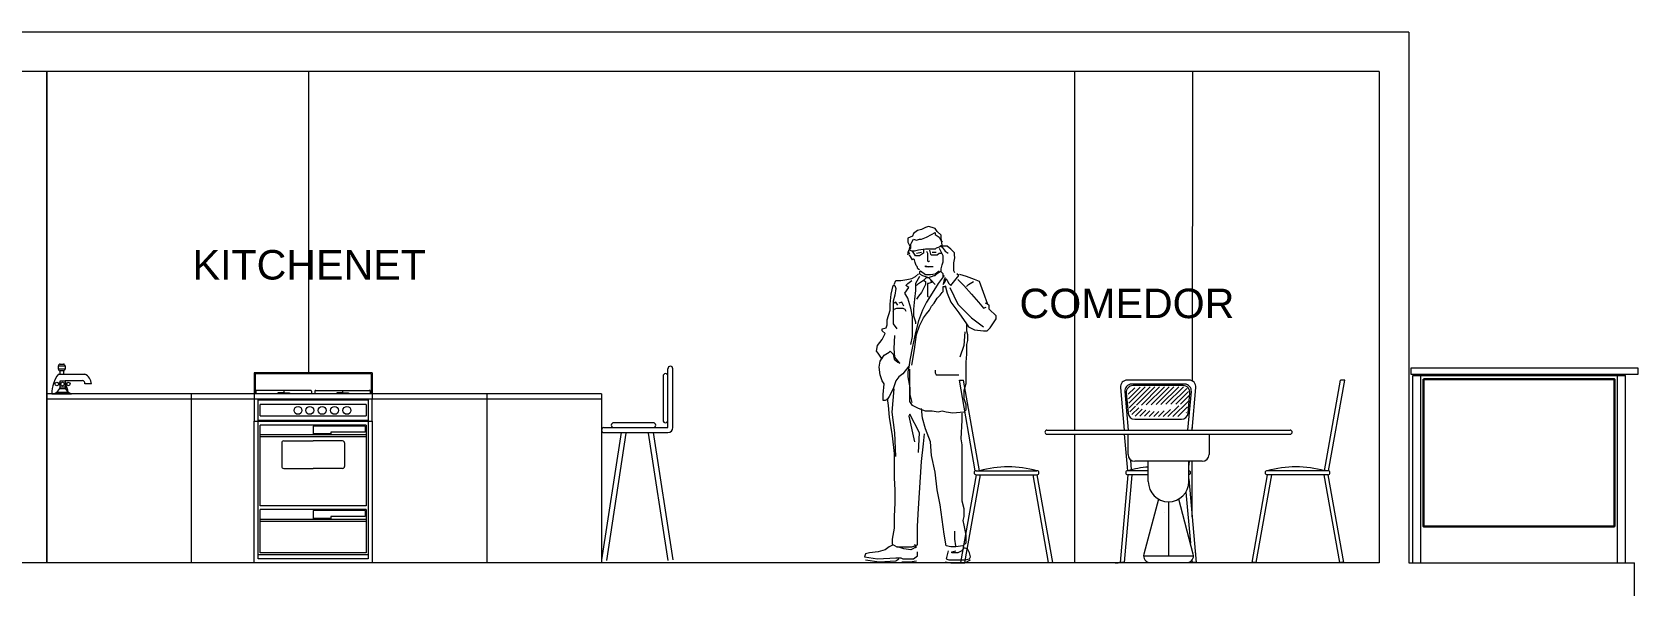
# Model space of a CAD drawing. Header units: metres. Extents: x -2 to 3328848, y -2 to 2725060.
# Drawn here: x 1663941.2 to 1664023, y 1363646.9 to 1363675.1 of the extents above; entities that cross this region are included whole.
import ezdxf

# ---------------------------------------------------------------- set-up
doc = ezdxf.new("R2010")
doc.units = ezdxf.units.M
doc.linetypes.add('0', pattern=[0])
doc.layers.get('0').update_dxf_attribs({"color": 253, "lineweight": 0})
for name, color, linetype, lineweight in [('CORTE123', 253, 'Continuous', 0), ('EFEC', 253, 'Continuous', 0), ('muebles', 253, 'Continuous', 0), ('THIET-BI', 253, 'Continuous', 0), ('ventanas', 253, 'Continuous', 30)]:
    doc.layers.add(name, color=color, linetype=linetype, lineweight=lineweight)
doc.styles.get("Standard").update_dxf_attribs({"font": 'arial.ttf'})

# ---------------------------------------------------------------- blocks, each defined once
blk = doc.blocks.new('12')
at = {"color": 0}
for p, q in [((195.106, 174.494), (195.137, 174.494)), ((195.224, 173.823), (195.106, 174.494)), ((195.255, 173.824), (195.137, 174.494)), ((196.806, 174.494), (196.348, 174.494)), ((197.809, 173.824), (197.927, 174.494)), ((197.839, 173.823), (197.958, 174.494)), ((197.958, 174.494), (197.927, 174.494)), ((196.298, 174.439), (196.325, 174.124)), ((196.331, 174.409), (196.355, 174.124)), ((196.341, 174.399), (196.355, 174.249)), ((196.355, 174.389), (196.404, 174.438)), ((196.357, 174.356), (196.443, 174.441)), ((196.36, 174.323), (196.481, 174.444)), ((196.362, 174.29), (196.518, 174.445)), ((196.773, 174.464), (196.38, 174.464)), ((196.762, 174.454), (196.391, 174.454)), ((196.417, 174.309), (196.553, 174.445)), ((196.453, 174.31), (196.588, 174.445)), ((196.489, 174.311), (196.624, 174.445)), ((196.526, 174.312), (196.659, 174.445)), ((196.562, 174.313), (196.694, 174.445)), ((196.598, 174.314), (196.73, 174.445)), ((196.634, 174.315), (196.765, 174.445)), ((196.671, 174.316), (196.789, 174.433)), ((196.707, 174.317), (196.801, 174.411)), ((196.743, 174.317), (196.805, 174.379)), ((196.798, 174.124), (196.823, 174.409)), ((196.799, 174.249), (196.812, 174.399)), ((196.828, 174.124), (196.855, 174.439)), ((196.337, 174.339), (196.347, 174.339)), ((196.339, 174.309), (196.349, 174.309)), ((196.367, 174.259), (196.409, 174.301)), ((196.382, 174.239), (196.433, 174.29)), ((196.407, 174.228), (196.458, 174.28)), ((196.441, 174.227), (196.486, 174.272)), ((196.476, 174.227), (196.515, 174.266)), ((196.51, 174.226), (196.547, 174.262)), ((196.545, 174.225), (196.582, 174.262)), ((196.579, 174.224), (196.622, 174.266)), ((196.614, 174.224), (196.668, 174.277)), ((196.65, 174.224), (196.73, 174.304)), ((196.686, 174.225), (196.801, 174.339)), ((196.722, 174.226), (196.794, 174.297)), ((196.784, 174.252), (196.787, 174.255)), ((196.804, 174.309), (196.814, 174.309)), ((196.807, 174.339), (196.817, 174.339)), ((195.754, 174.124), (197.554, 174.124)), ((196.404, 174.204), (196.749, 174.204)), ((195.754, 174.094), (197.554, 174.094)), ((196.352, 173.824), (196.328, 174.094)), ((196.354, 173.944), (196.354, 174.094)), ((196.954, 174.094), (196.954, 173.944)), ((196.381, 173.831), (196.375, 173.903)), ((196.904, 173.894), (196.404, 173.894)), ((196.504, 173.744), (196.504, 173.894)), ((196.804, 173.853), (196.808, 173.894)), ((196.804, 173.744), (196.804, 173.894)), ((195.23, 173.794), (195.115, 173.144)), ((195.26, 173.794), (195.145, 173.144)), ((195.23, 173.824), (195.68, 173.824)), ((195.23, 173.794), (195.68, 173.794)), ((195.649, 173.794), (195.764, 173.144)), ((195.68, 173.794), (195.794, 173.144)), ((196.352, 173.794), (196.295, 173.144)), ((196.382, 173.794), (196.325, 173.144)), ((196.504, 173.824), (196.352, 173.824)), ((196.504, 173.794), (196.352, 173.794)), ((196.804, 173.764), (196.858, 173.144)), ((197.384, 173.794), (197.27, 173.144)), ((197.415, 173.794), (197.3, 173.144)), ((197.834, 173.824), (197.384, 173.824)), ((197.834, 173.794), (197.384, 173.794)), ((197.804, 173.794), (197.919, 173.144)), ((197.834, 173.794), (197.949, 173.144)), ((196.783, 173.666), (196.816, 173.288)), ((196.58, 173.613), (196.471, 173.206)), ((196.654, 173.594), (196.654, 173.194)), ((196.837, 173.206), (196.729, 173.613)), ((196.468, 173.194), (196.841, 173.194)), ((196.827, 173.161), (196.828, 173.144)), ((195.115, 173.144), (195.145, 173.144)), ((195.764, 173.144), (195.794, 173.144)), ((196.325, 173.144), (196.295, 173.144)), ((196.519, 173.144), (196.789, 173.144)), ((196.858, 173.144), (196.828, 173.144)), ((197.3, 173.144), (197.27, 173.144)), ((197.949, 173.144), (197.919, 173.144))]:
    blk.add_line(p, q, dxfattribs=at)
for centre, radius, start, end in [((196.348, 174.444), 0.05, 90, 185), ((196.806, 174.444), 0.05, 355, 90), ((196.38, 174.414), 0.05, 90, 185), ((196.391, 174.404), 0.05, 90, 185), ((196.762, 174.404), 0.05, 355, 90), ((196.773, 174.414), 0.05, 355, 90), ((196.404, 174.254), 0.05, 185, 270), ((196.749, 174.254), 0.05, 270, 355), ((195.754, 174.109), 0.015, 90, 270), ((197.554, 174.109), 0.015, 270, 90), ((196.404, 173.944), 0.05, 180, 270), ((196.904, 173.944), 0.05, 270, 0), ((195.23, 173.809), 0.015, 90, 270), ((195.467, 173.089), 0.764, 73.8673, 106.1327), ((195.68, 173.809), 0.015, 270, 90), ((196.352, 173.809), 0.015, 90, 270), ((196.577, 172.995), 0.859, 94.8363, 105.1893), ((196.802, 173.809), 0.015, 270, 90), ((197.384, 173.809), 0.015, 90, 270), ((197.597, 173.089), 0.764, 73.8673, 106.1327), ((197.834, 173.809), 0.015, 270, 90), ((196.654, 173.744), 0.15, 180, 0), ((196.519, 173.194), 0.05, 165.0686, 270), ((196.789, 173.194), 0.05, 270, 14.9314)]:
    blk.add_arc(centre, radius, start, end, dxfattribs=at)
blk = doc.blocks.new('MESA COMEDOR')
at = {"layer": 'muebles', "xscale": 0.6487622765644119, "yscale": 0.6487622765644119, "zscale": 0.6487622765644119}
blk.add_blockref('12', (2080.9945, 1567.5594), dxfattribs=at)
blk = doc.blocks.new('A$C08403CEB')
at = {"layer": 'muebles'}
for p, q in [((2371.6, 0.7, -317.8), (2386.6, 0.7, -317.8)), ((2777.6, 0.7, -9.9), (2695.8, 0.7, -9.9)), ((2784.7, 51.1, -9.9), (2784, 46.2, -9.9))]:
    blk.add_line(p, q, dxfattribs=at)
at = {"layer": 'muebles', "elevation": -317.8}
blk.add_lwpolyline([(2436.9, 472.9), (2437, 473), (2437, 473.1)], dxfattribs=at)
at = {"layer": 'muebles', "elevation": -9.9}
blk.add_lwpolyline([(2624.4, 256.9), (2624.4, 256.9)], close=True, dxfattribs=at)
blk.add_lwpolyline([(2646.2, 233.2, 0.016599), (2647.7, 233.2)], format="xyb", dxfattribs=at)
at = {"layer": 'muebles', "xscale": 1070.35577015745, "yscale": 1070.35577015745, "zscale": 1070.35577015745}
blk.add_blockref('MESA COMEDOR', (-2361316.3, -1798077.6, -317.8), dxfattribs=at)
blk = doc.blocks.new('fwerfw')
at = {"linetype": 'ByBlock'}
for p, q in [((346.5807, 374.4739), (345.9807, 374.4739)), ((345.9807, 374.4739), (345.9807, 374.3669)), ((346.5807, 374.4739), (346.5807, 374.3669)), ((346.5757, 374.4689), (345.9857, 374.4689)), ((345.9857, 374.4689), (345.9857, 374.3669)), ((346.5757, 374.4689), (346.5757, 374.3669)), ((345.9807, 374.3669), (345.9807, 374.3399)), ((346.5807, 374.3669), (345.9807, 374.3669)), ((345.9807, 374.3399), (345.9807, 374.2279)), ((346.5807, 374.3399), (345.9807, 374.3399)), ((345.9897, 374.3799), (345.9897, 374.3669)), ((346.2667, 374.3849), (345.9947, 374.3849)), ((346.0007, 373.5279), (346.0007, 374.3399)), ((346.5607, 374.3349), (346.0007, 374.3349)), ((346.0107, 374.2549), (346.0107, 374.3129)), ((346.5507, 374.3129), (346.0107, 374.3129)), ((346.1007, 374.3719), (346.1007, 374.3669)), ((346.1307, 374.3719), (346.1007, 374.3719)), ((346.1307, 374.3849), (346.1307, 374.3669)), ((346.1307, 374.3719), (346.1607, 374.3719)), ((346.1607, 374.3719), (346.1607, 374.3669)), ((346.2717, 374.3799), (346.2717, 374.3669)), ((346.2897, 374.3799), (346.2897, 374.3669)), ((346.2947, 374.3849), (346.5667, 374.3849)), ((346.4307, 374.3719), (346.4007, 374.3719)), ((346.4007, 374.3719), (346.4007, 374.3669)), ((346.4307, 374.3849), (346.4307, 374.3669)), ((346.4307, 374.3719), (346.4607, 374.3719)), ((346.4607, 374.3719), (346.4607, 374.3669)), ((346.5507, 374.3129), (346.5507, 374.2549)), ((346.5607, 374.3399), (346.5607, 373.5279)), ((346.5717, 374.3799), (346.5717, 374.3669)), ((346.5807, 374.3669), (346.5807, 374.3399)), ((346.5807, 374.2279), (346.5807, 374.3399)), ((345.9807, 374.2279), (346.5807, 374.2279)), ((345.9807, 373.5079), (345.9807, 374.2279)), ((346.0007, 374.2329), (346.5607, 374.2329)), ((346.0107, 374.2549), (346.5507, 374.2549)), ((346.5807, 374.2279), (346.5807, 373.5079)), ((346.5507, 374.2079), (346.0107, 374.2079)), ((346.0107, 373.7979), (346.0107, 374.2079)), ((346.5507, 374.1579), (346.0107, 374.1579)), ((346.5507, 374.1479), (346.0107, 374.1479)), ((346.5457, 374.2029), (346.2807, 374.2029)), ((346.2807, 374.2029), (346.2807, 374.1629)), ((346.3707, 374.1629), (346.2807, 374.1629)), ((346.5457, 374.1729), (346.3707, 374.1729)), ((346.3707, 374.1729), (346.3707, 374.1629)), ((346.5457, 374.2029), (346.5457, 374.1729)), ((346.5507, 374.2079), (346.5507, 373.7979)), ((346.1207, 374.1179), (346.1207, 373.9979)), ((346.1307, 374.1279), (346.2807, 374.1279)), ((346.4307, 374.1279), (346.2807, 374.1279)), ((346.4407, 374.1179), (346.4407, 373.9979)), ((346.1307, 373.9879), (346.2807, 373.9879)), ((346.4307, 373.9879), (346.2807, 373.9879)), ((346.5507, 373.7979), (346.0107, 373.7979)), ((346.5507, 373.7779), (346.0107, 373.7779)), ((346.0107, 373.5579), (346.0107, 373.7779)), ((346.2807, 373.7729), (346.2807, 373.7329)), ((346.5457, 373.7729), (346.2807, 373.7729)), ((346.2807, 373.7729), (346.2807, 373.7329)), ((346.3707, 373.7429), (346.3707, 373.7329)), ((346.5457, 373.7429), (346.3707, 373.7429)), ((346.5457, 373.7729), (346.5457, 373.7429)), ((346.5507, 373.7779), (346.5507, 373.5579)), ((346.5507, 373.7279), (346.0107, 373.7279)), ((346.5507, 373.7179), (346.0107, 373.7179)), ((346.3707, 373.7329), (346.2807, 373.7329)), ((346.5807, 373.5079), (345.9807, 373.5079)), ((346.5607, 373.5479), (346.0007, 373.5479)), ((346.5607, 373.5279), (346.0007, 373.5279)), ((346.5507, 373.5579), (346.0107, 373.5579))]:
    blk.add_line(p, q, dxfattribs=at)
for centre in [(346.2037, 374.2829), (346.2637, 374.2829), (346.3267, 374.2829), (346.3897, 374.2829), (346.4527, 374.2829)]:
    blk.add_circle(centre, 0.02, dxfattribs=at)
for centre, radius, start, end in [((345.9947, 374.3799), 0.005, 90, 180), ((346.2667, 374.3799), 0.005, 0, 90), ((346.2947, 374.3799), 0.005, 90, 180), ((346.5667, 374.3799), 0.005, 0, 90), ((346.1307, 374.1179), 0.01, 90, 180), ((346.4307, 374.1179), 0.01, 0, 90), ((346.1307, 373.9979), 0.01, 180, 270), ((346.4307, 373.9979), 0.01, 270, 0)]:
    blk.add_arc(centre, radius, start, end, dxfattribs=at)
blk = doc.blocks.new('Faucet - Bathroom side')
at = {"linetype": 'Continuous'}
for p, q in [((-0.625, 4.25), (0.375, 4.25)), ((0.375, 3.75), (-0.625, 3.75)), ((-0.625, 3), (3.375, 3)), ((-0.375, 3), (-0.375, 3.5)), ((0.125, 3.5), (0.125, 3)), ((-1.625, 0), (-1.375, 0)), ((-1.375, 0), (1.375, 0)), ((-0.88366, 0.25), (0.88424, 0.25)), ((-0.375, 1.625), (-0.625, 1.625)), ((-0.375, 1.375), (-0.625, 1.375)), ((0.48078, 0.75), (-0.47286, 0.75)), ((2.875, 2), (0.375, 2)), ((0.375, 1.625), (0.625, 1.625)), ((0.375, 1.375), (0.625, 1.375)), ((4.375, 1.5), (3.375, 1.5))]:
    blk.add_line(p, q, dxfattribs=at)
for points in [[(-0.625, 3.75), (-0.625, 4.25)], [(-0.375, 4.5), (0.125, 4.5)], [(0.125, 3.5), (-0.375, 3.5)], [(0.375, 4.25), (0.375, 3.75)]]:
    blk.add_lwpolyline(points, dxfattribs=at)
blk.add_lwpolyline([(-0.375, 1), (-0.375, 2), (0.375, 2), (0.375, 1)], close=True, dxfattribs=at)
for centre in [(-0.875, 1.5), (0, 1.5), (0.875, 1.5)]:
    blk.add_circle(centre, 0.27951, dxfattribs=at)
for centre, radius, start, end in [((3.45929, -0.0281), 5.08436, 143.4467, 179.6834), ((-0.38253, 4.2575), 0.24259, 88.22243, 181.7776), ((-0.38253, 3.7424), 0.24259, 178.2224, 271.7776), ((0.13252, 4.2575), 0.24259, 358.2224, 91.77757), ((0.13252, 3.7424), 0.24259, 268.2224, 1.777565), ((2.70708, 1.4714), 1.66816, 0.9827695, 66.39737), ((-1.75, 1.375), 1.42522, 285.2551, 344.7449), ((1.75, 1.375), 1.42522, 195.2551, 254.7449), ((-2.49562, -0.286), 3.38273, 9.709485, 29.48735), ((2.96867, 1.5936), 0.41699, 347.0192, 102.9808)]:
    blk.add_arc(centre, radius, start, end, dxfattribs=at)
blk = doc.blocks.new('A$C5B027DEA')
at = {"color": 0}
for p, q in [((0.2546, 1.7264, -2.7285), (0.2286, 1.716, -2.7285)), ((0.2286, 1.716, -2.7285), (0.2286, 1.6952, -2.7285)), ((0.2494, 1.6952, -2.7285), (0.2598, 1.7108, -2.7285)), ((0.2598, 1.742, -2.7285), (0.2546, 1.7264, -2.7285)), ((0.2806, 1.7576, -2.7285), (0.2598, 1.742, -2.7285)), ((0.2598, 1.7108, -2.7285), (0.2754, 1.7056, -2.7285)), ((0.2754, 1.7056, -2.7285), (0.291, 1.7108, -2.7285)), ((0.3014, 1.7628, -2.7285), (0.2806, 1.7576, -2.7285)), ((0.291, 1.7108, -2.7285), (0.3014, 1.7108, -2.7285)), ((0.3222, 1.7732, -2.7285), (0.3014, 1.7628, -2.7285)), ((0.3014, 1.7108, -2.7285), (0.3274, 1.7212, -2.7285)), ((0.3378, 1.7784, -2.7285), (0.3222, 1.7732, -2.7285)), ((0.3274, 1.7212, -2.7285), (0.3534, 1.7368, -2.7285)), ((0.3586, 1.7732, -2.7285), (0.3378, 1.7784, -2.7285)), ((0.3534, 1.7368, -2.7285), (0.3741, 1.7472, -2.7285)), ((0.3741, 1.768, -2.7285), (0.3586, 1.7732, -2.7285)), ((0.3845, 1.7524, -2.7285), (0.3741, 1.768, -2.7285)), ((0.3741, 1.7472, -2.7285), (0.3741, 1.7368, -2.7285)), ((0.3741, 1.7368, -2.7285), (0.3793, 1.7316, -2.7285)), ((0.3793, 1.7316, -2.7285), (0.3949, 1.7212, -2.7285)), ((0.4053, 1.7316, -2.7285), (0.3845, 1.7524, -2.7285)), ((0.3949, 1.7212, -2.7285), (0.4001, 1.7108, -2.7285)), ((0.4001, 1.7108, -2.7285), (0.4105, 1.6952, -2.7285)), ((0.4053, 1.716, -2.7285), (0.4053, 1.7316, -2.7285)), ((0.4105, 1.6796, -2.7285), (0.4053, 1.716, -2.7285)), ((0.2286, 1.6952, -2.7285), (0.239, 1.6744, -2.7285)), ((0.2338, 1.6536, -2.7285), (0.2286, 1.6432, -2.7285)), ((0.2286, 1.6276, -2.7285), (0.2338, 1.6432, -2.7285)), ((0.2286, 1.6432, -2.7285), (0.2286, 1.6276, -2.7285)), ((0.239, 1.6744, -2.7285), (0.2338, 1.6536, -2.7285)), ((0.2338, 1.6536, -2.7285), (0.2442, 1.664, -2.7285)), ((0.2338, 1.6536, -2.7285), (0.239, 1.6588, -2.7285)), ((0.2338, 1.6432, -2.7285), (0.2338, 1.6536, -2.7285)), ((0.2338, 1.6432, -2.7285), (0.2338, 1.6536, -2.7285)), ((0.239, 1.6328, -2.7285), (0.2338, 1.6432, -2.7285)), ((0.2546, 1.6016, -2.7285), (0.2382, 1.6286, -2.7285)), ((0.239, 1.6588, -2.7285), (0.2442, 1.664, -2.7285)), ((0.2494, 1.6484, -2.7285), (0.239, 1.6536, -2.7285)), ((0.2442, 1.6848, -2.7285), (0.2494, 1.6952, -2.7285)), ((0.2442, 1.664, -2.7285), (0.2442, 1.6848, -2.7285)), ((0.265, 1.6484, -2.7285), (0.2494, 1.6484, -2.7285)), ((0.265, 1.6328, -2.7285), (0.2546, 1.6484, -2.7285)), ((0.2858, 1.6536, -2.7285), (0.265, 1.6484, -2.7285)), ((0.2702, 1.6224, -2.7285), (0.265, 1.6328, -2.7285)), ((0.291, 1.6224, -2.7285), (0.2702, 1.6224, -2.7285)), ((0.2754, 1.638, -2.7285), (0.3014, 1.6432, -2.7285)), ((0.3222, 1.6588, -2.7285), (0.2858, 1.6536, -2.7285)), ((0.3118, 1.638, -2.7285), (0.291, 1.6224, -2.7285)), ((0.3118, 1.6588, -2.7285), (0.3118, 1.6484, -2.7285)), ((0.3118, 1.6484, -2.7285), (0.3118, 1.638, -2.7285)), ((0.3274, 1.6588, -2.7285), (0.3222, 1.6588, -2.7285)), ((0.3378, 1.6588, -2.7285), (0.3274, 1.6588, -2.7285)), ((0.3274, 1.6484, -2.7285), (0.3326, 1.638, -2.7285)), ((0.3326, 1.638, -2.7285), (0.3326, 1.6276, -2.7285)), ((0.3326, 1.6276, -2.7285), (0.3326, 1.6224, -2.7285)), ((0.3326, 1.6224, -2.7285), (0.3326, 1.5964, -2.7285)), ((0.343, 1.6588, -2.7285), (0.3378, 1.6588, -2.7285)), ((0.3741, 1.6588, -2.7285), (0.343, 1.6588, -2.7285)), ((0.343, 1.6536, -2.7285), (0.3482, 1.6328, -2.7285)), ((0.3482, 1.6328, -2.7285), (0.3534, 1.6276, -2.7285)), ((0.3534, 1.6276, -2.7285), (0.3689, 1.6276, -2.7285)), ((0.3586, 1.6432, -2.7285), (0.3793, 1.6432, -2.7285)), ((0.3689, 1.6276, -2.7285), (0.3845, 1.6276, -2.7285)), ((0.3793, 1.664, -2.7285), (0.3741, 1.6588, -2.7285)), ((0.3949, 1.6692, -2.7285), (0.3793, 1.664, -2.7285)), ((0.3845, 1.6276, -2.7285), (0.3949, 1.638, -2.7285)), ((0.4001, 1.6744, -2.7285), (0.3949, 1.6692, -2.7285)), ((0.3949, 1.638, -2.7285), (0.4053, 1.638, -2.7285)), ((0.404, 1.6484, -2.7285), (0.397, 1.6612, -2.7285)), ((0.4105, 1.6796, -2.7285), (0.4001, 1.6744, -2.7285)), ((0.4001, 1.6744, -2.7285), (0.4105, 1.6692, -2.7285)), ((0.4105, 1.6744, -2.7285), (0.4001, 1.6744, -2.7285)), ((0.4157, 1.6224, -2.7285), (0.404, 1.6484, -2.7285)), ((0.4365, 1.6744, -2.7285), (0.4105, 1.6744, -2.7285)), ((0.4105, 1.6692, -2.7285), (0.4261, 1.6484, -2.7285)), ((0.4157, 1.6172, -2.7285), (0.4157, 1.6224, -2.7285)), ((0.4157, 1.6016, -2.7285), (0.4157, 1.6172, -2.7285)), ((0.4261, 1.6484, -2.7285), (0.4417, 1.638, -2.7285)), ((0.4573, 1.6588, -2.7285), (0.4365, 1.6744, -2.7285)), ((0.4763, 1.6388, -2.7285), (0.4573, 1.6588, -2.7285)), ((0.4763, 1.6284, -2.7285), (0.4763, 1.6388, -2.7285)), ((0.4781, 1.612, -2.7285), (0.4763, 1.6284, -2.7285)), ((0.2598, 1.6068, -2.7285), (0.2546, 1.6016, -2.7285)), ((0.265, 1.6016, -2.7285), (0.2598, 1.6068, -2.7285)), ((0.2684, 1.5871, -2.7285), (0.265, 1.6016, -2.7285)), ((0.273, 1.5723, -2.7285), (0.2684, 1.5871, -2.7285)), ((0.2782, 1.5671, -2.7285), (0.273, 1.5723, -2.7285)), ((0.2828, 1.5543, -2.7285), (0.2782, 1.5671, -2.7285)), ((0.291, 1.5496, -2.7285), (0.2828, 1.5543, -2.7285)), ((0.2962, 1.5444, -2.7285), (0.291, 1.5392, -2.7285)), ((0.291, 1.5392, -2.7285), (0.291, 1.5288, -2.7285)), ((0.2962, 1.5444, -2.7285), (0.3222, 1.5236, -2.7285)), ((0.3222, 1.5704, -2.7285), (0.3378, 1.5652, -2.7285)), ((0.3222, 1.5652, -2.7285), (0.3222, 1.5704, -2.7285)), ((0.3274, 1.5652, -2.7285), (0.3222, 1.5652, -2.7285)), ((0.343, 1.5652, -2.7285), (0.3274, 1.5652, -2.7285)), ((0.3326, 1.5964, -2.7285), (0.3378, 1.5912, -2.7285)), ((0.3378, 1.5912, -2.7285), (0.343, 1.5964, -2.7285)), ((0.3534, 1.5652, -2.7285), (0.343, 1.5652, -2.7285)), ((0.3637, 1.5652, -2.7285), (0.3534, 1.5652, -2.7285)), ((0.3741, 1.5288, -2.7285), (0.3949, 1.5444, -2.7285)), ((0.3741, 1.5184, -2.7285), (0.3897, 1.534, -2.7285)), ((0.3897, 1.534, -2.7285), (0.4053, 1.5444, -2.7285)), ((0.4053, 1.5548, -2.7285), (0.4105, 1.5756, -2.7285)), ((0.4053, 1.5392, -2.7285), (0.4053, 1.5548, -2.7285)), ((0.4157, 1.5288, -2.7285), (0.4053, 1.5392, -2.7285)), ((0.4105, 1.5756, -2.7285), (0.4157, 1.5912, -2.7285)), ((0.4157, 1.5912, -2.7285), (0.4157, 1.6016, -2.7285)), ((0.4729, 1.586, -2.7285), (0.4781, 1.612, -2.7285)), ((0.4729, 1.5652, -2.7285), (0.4729, 1.586, -2.7285)), ((0.4729, 1.5444, -2.7285), (0.4729, 1.5652, -2.7285)), ((0.4781, 1.534, -2.7285), (0.4729, 1.5444, -2.7285)), ((0.1403, 1.4196, -2.7285), (0.1507, 1.4664, -2.7285)), ((0.1507, 1.4664, -2.7285), (0.1611, 1.4664, -2.7285)), ((0.1559, 1.4716, -2.7285), (0.1663, 1.4924, -2.7285)), ((0.1611, 1.4664, -2.7285), (0.1663, 1.4508, -2.7285)), ((0.1663, 1.4508, -2.7285), (0.1611, 1.4144, -2.7285)), ((0.1663, 1.4924, -2.7285), (0.1923, 1.4924, -2.7285)), ((0.1923, 1.4924, -2.7285), (0.2234, 1.4976, -2.7285)), ((0.2131, 1.4248, -2.7285), (0.2338, 1.456, -2.7285)), ((0.2182, 1.4664, -2.7285), (0.2286, 1.4768, -2.7285)), ((0.2338, 1.456, -2.7285), (0.2182, 1.4664, -2.7285)), ((0.2234, 1.4976, -2.7285), (0.2494, 1.5028, -2.7285)), ((0.2286, 1.4768, -2.7285), (0.2494, 1.4924, -2.7285)), ((0.2494, 1.5028, -2.7285), (0.2702, 1.5132, -2.7285)), ((0.2702, 1.5132, -2.7285), (0.2858, 1.5288, -2.7285)), ((0.291, 1.5132, -2.7285), (0.2702, 1.4768, -2.7285)), ((0.2702, 1.4768, -2.7285), (0.2702, 1.4404, -2.7285)), ((0.2754, 1.4664, -2.7285), (0.2858, 1.4768, -2.7285)), ((0.2858, 1.4768, -2.7285), (0.3014, 1.4872, -2.7285)), ((0.291, 1.5288, -2.7285), (0.3066, 1.5184, -2.7285)), ((0.3014, 1.4872, -2.7285), (0.317, 1.4976, -2.7285)), ((0.3118, 1.4508, -2.7285), (0.3014, 1.43, -2.7285)), ((0.3066, 1.5184, -2.7285), (0.3222, 1.5132, -2.7285)), ((0.3118, 1.4924, -2.7285), (0.3222, 1.4872, -2.7285)), ((0.3222, 1.4716, -2.7285), (0.3118, 1.4508, -2.7285)), ((0.317, 1.4976, -2.7285), (0.3274, 1.508, -2.7285)), ((0.3222, 1.5236, -2.7285), (0.3482, 1.5236, -2.7285)), ((0.3222, 1.5132, -2.7285), (0.3378, 1.508, -2.7285)), ((0.3222, 1.4872, -2.7285), (0.3222, 1.4716, -2.7285)), ((0.3274, 1.508, -2.7285), (0.3378, 1.508, -2.7285)), ((0.3326, 1.4768, -2.7285), (0.3326, 1.4664, -2.7285)), ((0.3378, 1.4768, -2.7285), (0.3326, 1.4768, -2.7285)), ((0.3326, 1.4664, -2.7285), (0.3326, 1.4352, -2.7285)), ((0.3378, 1.508, -2.7285), (0.3534, 1.5132, -2.7285)), ((0.3378, 1.508, -2.7285), (0.343, 1.5028, -2.7285)), ((0.3534, 1.482, -2.7285), (0.3378, 1.4768, -2.7285)), ((0.343, 1.5028, -2.7285), (0.3534, 1.4924, -2.7285)), ((0.3482, 1.5236, -2.7285), (0.3741, 1.5288, -2.7285)), ((0.3482, 1.4976, -2.7285), (0.3534, 1.482, -2.7285)), ((0.3534, 1.5132, -2.7285), (0.3689, 1.5184, -2.7285)), ((0.3534, 1.4924, -2.7285), (0.3689, 1.4768, -2.7285)), ((0.3897, 1.4768, -2.7285), (0.3586, 1.4248, -2.7285)), ((0.3689, 1.5184, -2.7285), (0.3741, 1.5184, -2.7285)), ((0.3689, 1.4768, -2.7285), (0.3741, 1.4716, -2.7285)), ((0.4209, 1.5184, -2.7285), (0.3897, 1.4768, -2.7285)), ((0.4157, 1.508, -2.7285), (0.4157, 1.5288, -2.7285)), ((0.4209, 1.4976, -2.7285), (0.4157, 1.4716, -2.7285)), ((0.4157, 1.4716, -2.7285), (0.4261, 1.4872, -2.7285)), ((0.4157, 1.4612, -2.7285), (0.4261, 1.4612, -2.7285)), ((0.4157, 1.4508, -2.7285), (0.4157, 1.4612, -2.7285)), ((0.4157, 1.4352, -2.7285), (0.4157, 1.4508, -2.7285)), ((0.4261, 1.508, -2.7285), (0.4209, 1.4976, -2.7285)), ((0.4261, 1.4872, -2.7285), (0.4313, 1.5028, -2.7285)), ((0.4261, 1.4664, -2.7285), (0.4365, 1.4248, -2.7285)), ((0.4313, 1.5028, -2.7285), (0.4365, 1.4924, -2.7285)), ((0.4365, 1.4924, -2.7285), (0.4469, 1.4768, -2.7285)), ((0.4469, 1.4768, -2.7285), (0.4573, 1.4664, -2.7285)), ((0.4521, 1.456, -2.7285), (0.4937, 1.3676, -2.7285)), ((0.4573, 1.4664, -2.7285), (0.4781, 1.4924, -2.7285)), ((0.4781, 1.4924, -2.7285), (0.4989, 1.5184, -2.7285)), ((0.4989, 1.5184, -2.7285), (0.4885, 1.5288, -2.7285)), ((0.4937, 1.4976, -2.7285), (0.5248, 1.4664, -2.7285)), ((0.5404, 1.5132, -2.7285), (0.5041, 1.5236, -2.7285)), ((0.5248, 1.4664, -2.7285), (0.5664, 1.4196, -2.7285)), ((0.582, 1.4976, -2.7285), (0.5404, 1.5132, -2.7285)), ((0.5404, 1.4612, -2.7285), (0.5508, 1.4716, -2.7285)), ((0.5508, 1.4716, -2.7285), (0.5768, 1.4872, -2.7285)), ((0.608, 1.4872, -2.7285), (0.582, 1.4976, -2.7285)), ((0.6288, 1.43, -2.7285), (0.608, 1.4872, -2.7285)), ((0.1351, 1.3676, -2.7285), (0.1403, 1.4196, -2.7285)), ((0.1351, 1.3364, -2.7285), (0.1351, 1.3676, -2.7285)), ((0.1611, 1.4144, -2.7285), (0.1507, 1.3832, -2.7285)), ((0.1507, 1.3832, -2.7285), (0.1507, 1.2636, -2.7285)), ((0.1663, 1.378, -2.7285), (0.1559, 1.3728, -2.7285)), ((0.1767, 1.3624, -2.7285), (0.1663, 1.378, -2.7285)), ((0.1975, 1.378, -2.7285), (0.1819, 1.3728, -2.7285)), ((0.2079, 1.3572, -2.7285), (0.1975, 1.378, -2.7285)), ((0.2286, 1.3988, -2.7285), (0.2131, 1.4248, -2.7285)), ((0.2442, 1.3468, -2.7285), (0.2286, 1.3988, -2.7285)), ((0.265, 1.3936, -2.7285), (0.2598, 1.3416, -2.7285)), ((0.2702, 1.4404, -2.7285), (0.265, 1.3936, -2.7285)), ((0.2858, 1.4092, -2.7285), (0.2754, 1.3936, -2.7285)), ((0.3014, 1.43, -2.7285), (0.2858, 1.4092, -2.7285)), ((0.3274, 1.378, -2.7285), (0.3066, 1.3364, -2.7285)), ((0.3586, 1.4248, -2.7285), (0.3274, 1.378, -2.7285)), ((0.3326, 1.4352, -2.7285), (0.3326, 1.4092, -2.7285)), ((0.3326, 1.4092, -2.7285), (0.3378, 1.404, -2.7285)), ((0.3534, 1.3572, -2.7285), (0.3689, 1.3728, -2.7285)), ((0.3689, 1.3728, -2.7285), (0.3845, 1.3988, -2.7285)), ((0.3845, 1.3988, -2.7285), (0.4001, 1.4144, -2.7285)), ((0.4001, 1.4144, -2.7285), (0.4105, 1.43, -2.7285)), ((0.4105, 1.43, -2.7285), (0.4157, 1.4352, -2.7285)), ((0.4365, 1.4248, -2.7285), (0.4573, 1.378, -2.7285)), ((0.4573, 1.378, -2.7285), (0.4989, 1.3208, -2.7285)), ((0.4937, 1.3676, -2.7285), (0.5664, 1.2948, -2.7285)), ((0.5664, 1.4196, -2.7285), (0.6028, 1.378, -2.7285)), ((0.6028, 1.378, -2.7285), (0.6288, 1.3468, -2.7285)), ((0.6519, 1.3664, -2.7285), (0.6288, 1.43, -2.7285)), ((0.6599, 1.3624, -2.7285), (0.6392, 1.3728, -2.7285)), ((0.6599, 1.3416, -2.7285), (0.6599, 1.3624, -2.7285)), ((0.1195, 1.2844, -2.7285), (0.1351, 1.3364, -2.7285)), ((0.1195, 1.2584, -2.7285), (0.1195, 1.2844, -2.7285)), ((0.1507, 1.3312, -2.7285), (0.1559, 1.3416, -2.7285)), ((0.1559, 1.3416, -2.7285), (0.1715, 1.3468, -2.7285)), ((0.1715, 1.3468, -2.7285), (0.1871, 1.3468, -2.7285)), ((0.1871, 1.3468, -2.7285), (0.2027, 1.3468, -2.7285)), ((0.2027, 1.3468, -2.7285), (0.2131, 1.3416, -2.7285)), ((0.2131, 1.3416, -2.7285), (0.2182, 1.3312, -2.7285)), ((0.2546, 1.3, -2.7285), (0.2442, 1.3468, -2.7285)), ((0.2546, 1.2428, -2.7285), (0.2546, 1.3, -2.7285)), ((0.2598, 1.3416, -2.7285), (0.2598, 1.3052, -2.7285)), ((0.2598, 1.3052, -2.7285), (0.2702, 1.274, -2.7285)), ((0.2858, 1.2792, -2.7285), (0.2702, 1.2168, -2.7285)), ((0.3066, 1.3364, -2.7285), (0.2858, 1.2792, -2.7285)), ((0.291, 1.2532, -2.7285), (0.3118, 1.2948, -2.7285)), ((0.3118, 1.2948, -2.7285), (0.3274, 1.3156, -2.7285)), ((0.3274, 1.3156, -2.7285), (0.343, 1.3364, -2.7285)), ((0.343, 1.3364, -2.7285), (0.3534, 1.3572, -2.7285)), ((0.4989, 1.3208, -2.7285), (0.5404, 1.2636, -2.7285)), ((0.5664, 1.2948, -2.7285), (0.6288, 1.248, -2.7285)), ((0.6288, 1.3468, -2.7285), (0.6444, 1.352, -2.7285)), ((0.6963, 1.3052, -2.7285), (0.6599, 1.3416, -2.7285)), ((0.6651, 1.2428, -2.7285), (0.6963, 1.2896, -2.7285)), ((0.6963, 1.2896, -2.7285), (0.6963, 1.3052, -2.7285)), ((0.0935, 1.2376, -2.7285), (0.1143, 1.2428, -2.7285)), ((0.0935, 1.2272, -2.7285), (0.0935, 1.2376, -2.7285)), ((0.1091, 1.2116, -2.7285), (0.0935, 1.2272, -2.7285)), ((0.0935, 1.1804, -2.7285), (0.1091, 1.2116, -2.7285)), ((0.1143, 1.2428, -2.7285), (0.1195, 1.2584, -2.7285)), ((0.1507, 1.2636, -2.7285), (0.1715, 1.2376, -2.7285)), ((0.1559, 1.1336, -2.7285), (0.1611, 1.2012, -2.7285)), ((0.2442, 1.1544, -2.7285), (0.2546, 1.196, -2.7285)), ((0.2546, 1.196, -2.7285), (0.2546, 1.2428, -2.7285)), ((0.2702, 1.2168, -2.7285), (0.2546, 1.144, -2.7285)), ((0.265, 1.1284, -2.7285), (0.2754, 1.2064, -2.7285)), ((0.2702, 1.274, -2.7285), (0.2702, 1.2636, -2.7285)), ((0.2754, 1.2064, -2.7285), (0.291, 1.2532, -2.7285)), ((0.53, 1.222, -2.7285), (0.5248, 1.1492, -2.7285)), ((0.5404, 1.2636, -2.7285), (0.5404, 1.2272, -2.7285)), ((0.5404, 1.2636, -2.7285), (0.5508, 1.248, -2.7285)), ((0.5404, 1.2272, -2.7285), (0.5456, 1.2064, -2.7285)), ((0.5456, 1.2064, -2.7285), (0.5456, 1.1752, -2.7285)), ((0.5508, 1.248, -2.7285), (0.582, 1.2324, -2.7285)), ((0.582, 1.2324, -2.7285), (0.6288, 1.2272, -2.7285)), ((0.6288, 1.2272, -2.7285), (0.6496, 1.2272, -2.7285)), ((0.6496, 1.2272, -2.7285), (0.6651, 1.2428, -2.7285)), ((0.0624, 1.118, -2.7285), (0.0676, 1.1492, -2.7285)), ((0.0727, 1.1076, -2.7285), (0.0624, 1.118, -2.7285)), ((0.0676, 1.1492, -2.7285), (0.0935, 1.1804, -2.7285)), ((0.0935, 1.0764, -2.7285), (0.0727, 1.1076, -2.7285)), ((0.1039, 1.0972, -2.7285), (0.1299, 1.1128, -2.7285)), ((0.1299, 1.1128, -2.7285), (0.1351, 1.118, -2.7285)), ((0.1351, 1.118, -2.7285), (0.1507, 1.1024, -2.7285)), ((0.1611, 1.0868, -2.7285), (0.1559, 1.1336, -2.7285)), ((0.2546, 1.144, -2.7285), (0.239, 1.0712, -2.7285)), ((0.2494, 1.0452, -2.7285), (0.265, 1.1284, -2.7285)), ((0.5248, 1.1492, -2.7285), (0.5041, 1.0868, -2.7285)), ((0.5456, 1.1752, -2.7285), (0.5404, 1.1544, -2.7285)), ((0.5404, 1.1544, -2.7285), (0.5404, 1.1336, -2.7285)), ((0.5404, 1.1336, -2.7285), (0.5404, 1.1024, -2.7285)), ((0.0779, 1.0348, -2.7285), (0.0831, 1.066, -2.7285)), ((0.0831, 0.9932, -2.7285), (0.0779, 1.0348, -2.7285)), ((0.0831, 1.066, -2.7285), (0.1039, 1.0972, -2.7285)), ((0.1507, 1.1024, -2.7285), (0.1559, 1.0764, -2.7285)), ((0.1559, 1.0764, -2.7285), (0.1767, 1.0608, -2.7285)), ((0.1871, 1.0556, -2.7285), (0.1611, 1.0868, -2.7285)), ((0.1767, 1.0608, -2.7285), (0.1871, 1.0556, -2.7285)), ((0.2338, 1.04, -2.7285), (0.2027, 0.9984, -2.7285)), ((0.2338, 1.0348, -2.7285), (0.2286, 1.0088, -2.7285)), ((0.239, 1.0712, -2.7285), (0.2338, 1.0348, -2.7285)), ((0.239, 1.0036, -2.7285), (0.239, 1.0244, -2.7285)), ((0.5404, 1.1024, -2.7285), (0.5352, 1.0608, -2.7285)), ((0.5352, 1.0608, -2.7285), (0.5352, 1.0244, -2.7285)), ((0.5352, 1.0244, -2.7285), (0.5352, 0.988, -2.7285)), ((0.0935, 0.962, -2.7285), (0.0831, 0.9932, -2.7285)), ((0.1039, 0.9464, -2.7285), (0.0935, 0.962, -2.7285)), ((0.0987, 0.8892, -2.7285), (0.1039, 0.9464, -2.7285)), ((0.1663, 0.962, -2.7285), (0.1507, 0.9204, -2.7285)), ((0.1819, 0.9828, -2.7285), (0.1663, 0.962, -2.7285)), ((0.2027, 0.9984, -2.7285), (0.1819, 0.9828, -2.7285)), ((0.2286, 1.0088, -2.7285), (0.2286, 0.9828, -2.7285)), ((0.2286, 0.9828, -2.7285), (0.239, 0.9256, -2.7285)), ((0.239, 0.9672, -2.7285), (0.239, 1.0036, -2.7285)), ((0.239, 0.9308, -2.7285), (0.239, 0.9672, -2.7285)), ((0.3741, 1.0192, -2.7285), (0.3741, 1.0036, -2.7285)), ((0.3741, 1.0036, -2.7285), (0.3793, 0.9932, -2.7285)), ((0.3793, 0.9932, -2.7285), (0.3949, 0.9932, -2.7285)), ((0.3949, 0.9932, -2.7285), (0.4365, 0.9932, -2.7285)), ((0.4365, 0.9932, -2.7285), (0.4781, 0.9932, -2.7285)), ((0.4781, 0.9932, -2.7285), (0.4989, 0.9932, -2.7285)), ((0.5352, 0.9464, -2.7285), (0.5248, 0.91, -2.7285)), ((0.5352, 0.988, -2.7285), (0.5352, 0.9464, -2.7285)), ((0.0987, 0.858, -2.7285), (0.0987, 0.8892, -2.7285)), ((0.1091, 0.858, -2.7285), (0.0987, 0.858, -2.7285)), ((0.1195, 0.8632, -2.7285), (0.1091, 0.858, -2.7285)), ((0.1299, 0.8788, -2.7285), (0.1195, 0.8632, -2.7285)), ((0.1195, 0.8684, -2.7285), (0.1247, 0.832, -2.7285)), ((0.1507, 0.9204, -2.7285), (0.1299, 0.8788, -2.7285)), ((0.1455, 0.7956, -2.7285), (0.1559, 0.9204, -2.7285)), ((0.239, 0.8996, -2.7285), (0.239, 0.9308, -2.7285)), ((0.239, 0.9256, -2.7285), (0.239, 0.8892, -2.7285)), ((0.239, 0.8528, -2.7285), (0.239, 0.8996, -2.7285)), ((0.239, 0.8892, -2.7285), (0.2494, 0.8476, -2.7285)), ((0.2546, 0.832, -2.7285), (0.239, 0.8528, -2.7285)), ((0.5248, 0.91, -2.7285), (0.5248, 0.8684, -2.7285)), ((0.5248, 0.8684, -2.7285), (0.5352, 0.8372, -2.7285)), ((0.1247, 0.832, -2.7285), (0.1299, 0.7696, -2.7285)), ((0.1299, 0.7696, -2.7285), (0.1455, 0.6708, -2.7285)), ((0.1611, 0.6864, -2.7285), (0.1455, 0.7956, -2.7285)), ((0.239, 0.7852, -2.7285), (0.2338, 0.7748, -2.7285)), ((0.2338, 0.7748, -2.7285), (0.265, 0.6396, -2.7285)), ((0.291, 0.6864, -2.7285), (0.239, 0.7852, -2.7285)), ((0.2858, 0.8164, -2.7285), (0.2546, 0.832, -2.7285)), ((0.3222, 0.8008, -2.7285), (0.2858, 0.8164, -2.7285)), ((0.3066, 0.7644, -2.7285), (0.3014, 0.8164, -2.7285)), ((0.3586, 0.8008, -2.7285), (0.3222, 0.8008, -2.7285)), ((0.3897, 0.7956, -2.7285), (0.3586, 0.8008, -2.7285)), ((0.4105, 0.8008, -2.7285), (0.3897, 0.7956, -2.7285)), ((0.4313, 0.7956, -2.7285), (0.4105, 0.8008, -2.7285)), ((0.4677, 0.7904, -2.7285), (0.4313, 0.7956, -2.7285)), ((0.5248, 0.7956, -2.7285), (0.4677, 0.7904, -2.7285)), ((0.5144, 0.7904, -2.7285), (0.5144, 0.754, -2.7285)), ((0.5352, 0.806, -2.7285), (0.5248, 0.7956, -2.7285)), ((0.5352, 0.8372, -2.7285), (0.5352, 0.806, -2.7285)), ((0.1663, 0.5616, -2.7285), (0.1611, 0.6864, -2.7285)), ((0.2858, 0.5824, -2.7285), (0.291, 0.6864, -2.7285)), ((0.3222, 0.7072, -2.7285), (0.3066, 0.7644, -2.7285)), ((0.3118, 0.6292, -2.7285), (0.317, 0.6812, -2.7285)), ((0.3482, 0.6396, -2.7285), (0.3222, 0.7072, -2.7285)), ((0.5144, 0.754, -2.7285), (0.5092, 0.6552, -2.7285)), ((0.1455, 0.6708, -2.7285), (0.1559, 0.5772, -2.7285)), ((0.3014, 0.5356, -2.7285), (0.3118, 0.6292, -2.7285)), ((0.3534, 0.5668, -2.7285), (0.3482, 0.6396, -2.7285)), ((0.5092, 0.6552, -2.7285), (0.5144, 0.624, -2.7285)), ((0.5144, 0.624, -2.7285), (0.5144, 0.598, -2.7285)), ((0.5144, 0.598, -2.7285), (0.5144, 0.5564, -2.7285)), ((0.1559, 0.5772, -2.7285), (0.1559, 0.4472, -2.7285)), ((0.2962, 0.4524, -2.7285), (0.3014, 0.5356, -2.7285)), ((0.3741, 0.4784, -2.7285), (0.3534, 0.5668, -2.7285)), ((0.5144, 0.5564, -2.7285), (0.5144, 0.5148, -2.7285)), ((0.5144, 0.5148, -2.7285), (0.5144, 0.468, -2.7285)), ((0.1559, 0.4472, -2.7285), (0.1611, 0.3848, -2.7285)), ((0.291, 0.3692, -2.7285), (0.2962, 0.4524, -2.7285)), ((0.3845, 0.3848, -2.7285), (0.3741, 0.4784, -2.7285)), ((0.5144, 0.468, -2.7285), (0.5144, 0.4316, -2.7285)), ((0.5144, 0.4316, -2.7285), (0.5144, 0.364, -2.7285)), ((0.1611, 0.3848, -2.7285), (0.1611, 0.3172, -2.7285)), ((0.2858, 0.286, -2.7285), (0.291, 0.3692, -2.7285)), ((0.4001, 0.3068, -2.7285), (0.3845, 0.3848, -2.7285)), ((0.5144, 0.364, -2.7285), (0.5144, 0.3276, -2.7285)), ((0.1611, 0.3172, -2.7285), (0.1559, 0.2444, -2.7285)), ((0.2806, 0.1924, -2.7285), (0.2858, 0.286, -2.7285)), ((0.4105, 0.2288, -2.7285), (0.4001, 0.3068, -2.7285)), ((0.5144, 0.3276, -2.7285), (0.5248, 0.286, -2.7285)), ((0.5248, 0.286, -2.7285), (0.5248, 0.2444, -2.7285)), ((0.1559, 0.182, -2.7285), (0.1455, 0.1248, -2.7285)), ((0.1559, 0.2444, -2.7285), (0.1559, 0.182, -2.7285)), ((0.2806, 0.1248, -2.7285), (0.2806, 0.1924, -2.7285)), ((0.4209, 0.1508, -2.7285), (0.4105, 0.2288, -2.7285)), ((0.5248, 0.2444, -2.7285), (0.5196, 0.2236, -2.7285)), ((0.5196, 0.2236, -2.7285), (0.5248, 0.1976, -2.7285)), ((0.5248, 0.1976, -2.7285), (0.5352, 0.1456, -2.7285)), ((0.1507, 0.0936, -2.7285), (0.1299, 0.0832, -2.7285)), ((0.1455, 0.1248, -2.7285), (0.1455, 0.0988, -2.7285)), ((0.1455, 0.0988, -2.7285), (0.1715, 0.0832, -2.7285)), ((0.2494, 0.0832, -2.7285), (0.2806, 0.0936, -2.7285)), ((0.265, 0.0988, -2.7285), (0.2702, 0.078, -2.7285)), ((0.2806, 0.0936, -2.7285), (0.2806, 0.1248, -2.7285)), ((0.4313, 0.0884, -2.7285), (0.4209, 0.1508, -2.7285)), ((0.4573, 0.0832, -2.7285), (0.4313, 0.0884, -2.7285)), ((0.4781, 0.1248, -2.7285), (0.4781, 0.1664, -2.7285)), ((0.4833, 0.0884, -2.7285), (0.4781, 0.1248, -2.7285)), ((0.5196, 0.0884, -2.7285), (0.4833, 0.0832, -2.7285)), ((0.5352, 0.104, -2.7285), (0.5196, 0.0884, -2.7285)), ((0.5352, 0.1456, -2.7285), (0.5352, 0.104, -2.7285)), ((0.0052, 0.0468, -2.7285), (0, 0.0312, -2.7285)), ((0, 0.0312, -2.7285), (0.0676, 0.0208, -2.7285)), ((0.026, 0.052, -2.7285), (0.0052, 0.0468, -2.7285)), ((0.0052, 0.0156, -2.7285), (0.0779, 0.0052, -2.7285)), ((0.0727, 0.0572, -2.7285), (0.026, 0.052, -2.7285)), ((0.0676, 0.0208, -2.7285), (0.1663, 0.026, -2.7285)), ((0.1091, 0.0676, -2.7285), (0.0727, 0.0572, -2.7285)), ((0.0779, 0.0052, -2.7285), (0.1663, 0.0104, -2.7285)), ((0.1299, 0.0832, -2.7285), (0.1091, 0.0676, -2.7285)), ((0.1663, 0.026, -2.7285), (0.1923, 0.026, -2.7285)), ((0.1663, 0.0104, -2.7285), (0.1819, 0.0208, -2.7285)), ((0.1715, 0.0832, -2.7285), (0.1975, 0.0832, -2.7285)), ((0.2079, 0.0728, -2.7285), (0.1767, 0.0832, -2.7285)), ((0.1923, 0.026, -2.7285), (0.2027, 0.0208, -2.7285)), ((0.1975, 0.0832, -2.7285), (0.2494, 0.0832, -2.7285)), ((0.1975, 0.0052, -2.7285), (0.239, 0.0052, -2.7285)), ((0.2027, 0.0208, -2.7285), (0.2598, 0.0208, -2.7285)), ((0.2442, 0.0676, -2.7285), (0.2079, 0.0728, -2.7285)), ((0.239, 0.0052, -2.7285), (0.2754, 0.0104, -2.7285)), ((0.2754, 0.0832, -2.7285), (0.2442, 0.0676, -2.7285)), ((0.2598, 0.0208, -2.7285), (0.2806, 0.0364, -2.7285)), ((0.2702, 0.078, -2.7285), (0.2754, 0.0832, -2.7285)), ((0.2806, 0.0364, -2.7285), (0.2806, 0.0572, -2.7285)), ((0.4261, 0.0052, -2.7285), (0.4573, 0, -2.7285)), ((0.4365, 0.0416, -2.7285), (0.4313, 0.0208, -2.7285)), ((0.4313, 0.0208, -2.7285), (0.4469, 0.0156, -2.7285)), ((0.4417, 0.0624, -2.7285), (0.4365, 0.0416, -2.7285)), ((0.4469, 0.0156, -2.7285), (0.4729, 0.0156, -2.7285)), ((0.4833, 0.0832, -2.7285), (0.4573, 0.0832, -2.7285)), ((0.4625, 0.0572, -2.7285), (0.4833, 0.0624, -2.7285)), ((0.4625, 0.052, -2.7285), (0.4625, 0.0572, -2.7285)), ((0.4677, 0.052, -2.7285), (0.4625, 0.052, -2.7285)), ((0.4937, 0.052, -2.7285), (0.4677, 0.052, -2.7285)), ((0.4729, 0.0156, -2.7285), (0.5041, 0.0156, -2.7285)), ((0.5144, 0.0624, -2.7285), (0.4937, 0.052, -2.7285)), ((0.5041, 0.0156, -2.7285), (0.53, 0.0156, -2.7285)), ((0.5248, 0.078, -2.7285), (0.5144, 0.0624, -2.7285)), ((0.5456, 0.0728, -2.7285), (0.5248, 0.078, -2.7285)), ((0.53, 0.0156, -2.7285), (0.556, 0.0208, -2.7285)), ((0.53, 0, -2.7285), (0.5612, 0.0156, -2.7285)), ((0.556, 0.052, -2.7285), (0.5456, 0.0728, -2.7285)), ((0.5612, 0.0312, -2.7285), (0.556, 0.052, -2.7285)), ((0.556, 0.0208, -2.7285), (0.5612, 0.0312, -2.7285)), ((0.4573, 0, -2.7285), (0.53, 0, -2.7285))]:
    blk.add_line(p, q, dxfattribs=at)
blk = doc.blocks.new('PE-07')
blk.add_blockref('A$C5B027DEA', (-0.5041, -0.0156, 2.7285))

msp = doc.modelspace()

# ---------------------------------------------------------------- linework, layer by layer
for p, q in [((1664011.319, 1363675.098), (1664011.319, 1363648.098)), ((1663941.98, 1363673.098), (1663941.98, 1363648.098)), ((1664009.821, 1363673.098), (1664009.821, 1363648.098)), ((1664011.527, 1363648.098), (1664011.527, 1363657.617)), ((1664011.527, 1363657.617), (1664022.353, 1363657.617)), ((1664011.936, 1363648.098), (1664011.936, 1363657.617)), ((1664021.944, 1363648.098), (1664021.944, 1363657.617)), ((1664022.353, 1363648.098), (1664022.353, 1363657.617)), ((1664011.319, 1363648.098), (1664022.821, 1363648.098)), ((1664022.821, 1363646.098), (1664022.821, 1363648.098))]:
    msp.add_line(p, q)
at = {"linetype": '0', "ltscale": 0.004}
msp.add_line((1663955.321, 1363657.758), (1663955.321, 1363673.098), dxfattribs=at)
msp.add_lwpolyline([(1664011.44, 1363658.015), (1664022.988, 1363658.015), (1664022.988, 1363657.671), (1664011.44, 1363657.671)], close=True)
at = {"layer": 'CORTE123', "linetype": '0', "ltscale": 0.004}
for p, q in [((1664011.319, 1363675.098), (1663687.383, 1363675.098)), ((1663947.813, 1363673.098), (1663923.684, 1363673.098)), ((1663941.98, 1363648.098), (1663941.98, 1363673.098)), ((1664009.821, 1363673.098), (1663947.813, 1363673.098)), ((1663994.321, 1363654.84), (1663994.321, 1363673.098)), ((1664000.302, 1363657.342, -1.923), (1664000.321, 1363673.098)), ((1663994.321, 1363648.098), (1663994.321, 1363654.633)), ((1664000.298, 1363654.84, -2.228), (1664000.299, 1363654.978, -2.211)), ((1664000.293, 1363650.432, -2.766), (1664000.296, 1363653.258, -2.421)), ((1663947.813, 1363648.098), (1663923.684, 1363648.098)), ((1664009.821, 1363648.098), (1663947.813, 1363648.098)), ((1663994.321, 1363648.098), (1663994.321, 1363648.098))]:
    msp.add_line(p, q, dxfattribs=at)
at = {"layer": 'muebles'}
for p, q in [((1663973.351, 1363657.594), (1663973.351, 1363655.344)), ((1663973.601, 1363654.969), (1663973.601, 1363657.969)), ((1663973.601, 1363655.344), (1663973.601, 1363657.594)), ((1663973.851, 1363654.969), (1663973.851, 1363657.969)), ((1663952.536, 1363656.688), (1663941.98, 1363656.688)), ((1663964.376, 1363656.688), (1663958.536, 1363656.688)), ((1663964.376, 1363656.688), (1663964.376, 1363648.098)), ((1663970.216, 1363656.688), (1663964.376, 1363656.688)), ((1663970.216, 1363656.688), (1663970.216, 1363648.098)), ((1663952.536, 1363656.418), (1663941.98, 1363656.418)), ((1663964.376, 1363656.418), (1663958.536, 1363656.418)), ((1663970.216, 1363656.418), (1663964.376, 1363656.418)), ((1663972.851, 1363655.219), (1663970.842, 1363655.219)), ((1663970.342, 1363654.969), (1663973.601, 1363654.969)), ((1663970.342, 1363654.719), (1663973.601, 1363654.719)), ((1663970.842, 1363654.969), (1663972.851, 1363654.969))]:
    msp.add_line(p, q, dxfattribs=at)
at = {"layer": 'muebles', "linetype": 'Continuous'}
for p, q in [((1663949.321, 1363656.688), (1663949.321, 1363648.098)), ((1663971.217, 1363654.719), (1663970.217, 1363648.237)), ((1663971.465, 1363654.69), (1663970.465, 1363648.208)), ((1663972.602, 1363654.69), (1663973.602, 1363648.208)), ((1663972.851, 1363654.719), (1663973.851, 1363648.237))]:
    msp.add_line(p, q, dxfattribs=at)
at = {"layer": 'muebles'}
for centre, radius, start, end in [((1663973.476, 1363657.594), 0.125, 0, 180), ((1663973.726, 1363657.969), 0.125, 0, 180), ((1663970.842, 1363655.094), 0.125, 90, 270), ((1663972.851, 1363655.094), 0.125, 270, 90), ((1663973.476, 1363655.344), 0.125, 180, 0), ((1663970.342, 1363654.844), 0.125, 90, 270), ((1663973.601, 1363654.969), 0.25, 270, 0)]:
    msp.add_arc(centre, radius, start, end, dxfattribs=at)
at = {"layer": 'ventanas'}
msp.add_lwpolyline([(1664012.072, 1363657.438), (1664021.79, 1363657.438), (1664021.79, 1363649.946), (1664012.072, 1363649.946)], close=True, dxfattribs=at)

# ---------------------------------------------------------------- block references
at = {"xscale": 0.009907192403667813, "yscale": 0.009907192403667813, "zscale": 0.009907192403667813}
msp.add_blockref('A$C08403CEB', (1663972.876, 1363648.091, 0.098), dxfattribs=at)
at = {"layer": 'EFEC', "xscale": 9.620559221992266, "yscale": 9.620559221992266, "zscale": 9.620559221992266}
msp.add_blockref('PE-07', (1663988.462, 1363648.248, -3.051), dxfattribs=at)
at = {"layer": 'muebles', "xscale": 10, "yscale": 10, "zscale": 10}
msp.add_blockref('fwerfw', (1660492.728, 1359913.019), dxfattribs=at)
at = {"layer": 'THIET-BI', "xscale": 0.3356959827733021, "yscale": 0.3356959827733021, "zscale": 0.3356959827733021}
msp.add_blockref('Faucet - Bathroom side', (1663942.776, 1363656.688), dxfattribs=at)

# ---------------------------------------------------------------- texts
at = {"linetype": 'Continuous', "char_height": 1.5, "attachment_point": 1}
for s, insert in [('KITCHENET', (1663949.398, 1363664.008)), ('COMEDOR', (1663991.501, 1363662.043))]:
    msp.add_mtext_dynamic_manual_height_columns(s, width=45.32036, gutter_width=125, heights=[0], dxfattribs=dict(at, insert=insert))

doc.saveas('drawing.dxf')
